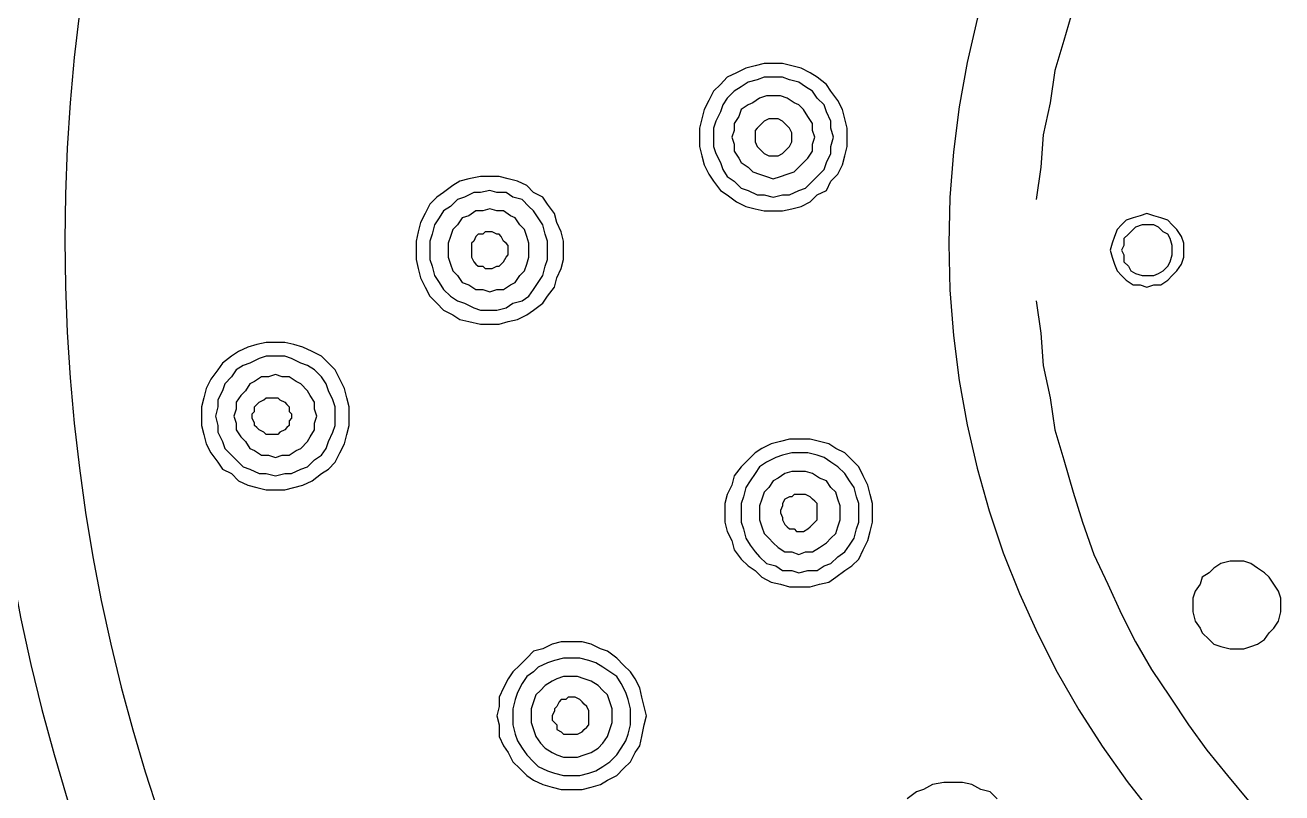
# Model space of a CAD drawing. Extents: x 468514 to 728049, y -74127 to 69080.
# Drawn here: x 591148.3 to 591177.47, y 40571.77 to 40589.58 of the extents above; entities that cross this region are included whole.
import ezdxf

# ---------------------------------------------------------------- set-up
doc = ezdxf.new("R2010")
doc.units = 0
doc.header["$LTSCALE"] = 500
doc.header["$MEASUREMENT"] = 0
doc.linetypes.add('HIDDEN2', pattern=[0.1875, 0.125, -0.0625])
doc.layers.add('E 立面家具、洁具', color=153, linetype='Continuous')
doc.layers.add('L-立面家具、洁具', color=153, linetype='Continuous')

# ---------------------------------------------------------------- blocks, each defined once
blk = doc.blocks.new('A$C2F8A30B2')
at = {"linetype": 'HIDDEN2', "lineweight": -2, "ltscale": 20}
for p, q in [((103.644, 834.251), (103.859, 833.506)), ((103.859, 833.506), (104.071, 832.809)), ((104.071, 832.809), (104.179, 832.063)), ((109.585, 832.651), (109.745, 832.756)), ((109.745, 832.756), (109.96, 832.861)), ((109.96, 832.861), (110.175, 832.916)), ((110.175, 832.916), (110.388, 832.969)), ((110.388, 832.969), (110.603, 832.969)), ((110.603, 832.969), (110.813, 832.969)), ((110.813, 832.969), (111.028, 832.916)), ((111.028, 832.916), (111.243, 832.861)), ((111.243, 832.861), (111.458, 832.756)), ((111.458, 832.756), (111.672, 832.651)), ((109.265, 832.331), (109.37, 832.487)), ((109.37, 832.487), (109.585, 832.651)), ((109.853, 832.434), (110.013, 832.541)), ((110.013, 832.541), (110.228, 832.594)), ((110.228, 832.594), (110.388, 832.651)), ((110.388, 832.651), (110.603, 832.651)), ((110.603, 832.651), (110.813, 832.651)), ((110.813, 832.651), (110.977, 832.594)), ((110.977, 832.594), (111.19, 832.541)), ((111.19, 832.541), (111.352, 832.434)), ((111.672, 832.651), (111.83, 832.487)), ((111.83, 832.487), (111.993, 832.331)), ((109.103, 832.116), (109.265, 832.331)), ((109.423, 832.009), (109.585, 832.166)), ((109.585, 832.166), (109.69, 832.331)), ((109.69, 832.331), (109.853, 832.434)), ((110.118, 832.063), (110.278, 832.166)), ((110.278, 832.166), (110.44, 832.221)), ((110.44, 832.221), (110.603, 832.221)), ((110.603, 832.221), (110.763, 832.221)), ((110.763, 832.221), (110.923, 832.166)), ((110.923, 832.166), (111.08, 832.063)), ((111.352, 832.434), (111.51, 832.331)), ((111.51, 832.331), (111.672, 832.166)), ((111.672, 832.166), (111.778, 832.009)), ((111.993, 832.331), (112.1, 832.116)), ((104.179, 832.063), (104.339, 831.316)), ((108.941, 831.691), (108.995, 831.901)), ((108.995, 831.901), (109.103, 832.116)), ((109.37, 831.849), (109.423, 832.009)), ((109.8, 831.739), (109.905, 831.901)), ((109.905, 831.901), (110.013, 832.009)), ((110.013, 832.009), (110.118, 832.063)), ((111.08, 832.063), (111.19, 832.009)), ((111.19, 832.009), (111.352, 831.901)), ((111.352, 831.901), (111.403, 831.739)), ((111.778, 832.009), (111.83, 831.849)), ((112.1, 832.116), (112.207, 831.901)), ((112.207, 831.901), (112.26, 831.691)), ((108.888, 831.471), (108.941, 831.691)), ((109.265, 831.634), (109.37, 831.849)), ((109.265, 831.471), (109.265, 831.634)), ((109.69, 831.581), (109.8, 831.739)), ((109.69, 831.419), (109.69, 831.581)), ((110.278, 831.526), (110.333, 831.581)), ((110.333, 831.581), (110.388, 831.634)), ((110.388, 831.634), (110.493, 831.691)), ((110.493, 831.691), (110.548, 831.691)), ((110.548, 831.691), (110.655, 831.691)), ((110.655, 831.691), (110.708, 831.691)), ((110.708, 831.691), (110.813, 831.634)), ((110.813, 831.634), (110.868, 831.581)), ((110.868, 831.581), (110.923, 831.526)), ((111.403, 831.739), (111.51, 831.581)), ((111.51, 831.581), (111.51, 831.419)), ((111.83, 831.849), (111.938, 831.634)), ((111.938, 831.634), (111.993, 831.471)), ((112.26, 831.691), (112.313, 831.471)), ((104.339, 831.316), (104.394, 830.564)), ((108.888, 831.259), (108.888, 831.471)), ((109.21, 831.259), (109.265, 831.471)), ((109.638, 831.259), (109.69, 831.419)), ((110.175, 831.366), (110.228, 831.471)), ((110.175, 831.316), (110.175, 831.366)), ((110.175, 831.206), (110.175, 831.316)), ((110.228, 831.471), (110.278, 831.526)), ((110.923, 831.526), (110.977, 831.471)), ((110.977, 831.471), (111.028, 831.419)), ((111.028, 831.419), (111.028, 831.316)), ((111.028, 831.316), (111.028, 831.206)), ((111.51, 831.419), (111.563, 831.259)), ((111.993, 831.471), (111.993, 831.259)), ((112.313, 831.471), (112.313, 831.259)), ((108.888, 831.044), (108.888, 831.259)), ((108.888, 831.259), (108.888, 831.259)), ((108.941, 830.829), (108.888, 831.044)), ((109.265, 831.044), (109.21, 831.259)), ((109.21, 831.259), (109.21, 831.259)), ((109.265, 830.886), (109.265, 831.044)), ((109.69, 831.101), (109.638, 831.259)), ((109.638, 831.259), (109.638, 831.259)), ((109.69, 830.941), (109.69, 831.101)), ((110.175, 831.151), (110.175, 831.206)), ((110.228, 831.044), (110.175, 831.151)), ((110.278, 830.994), (110.228, 831.044)), ((110.333, 830.941), (110.278, 830.994)), ((110.923, 830.994), (110.868, 830.941)), ((110.977, 831.044), (110.923, 830.994)), ((111.028, 831.151), (110.977, 831.044)), ((111.028, 831.206), (111.028, 831.151)), ((111.563, 831.259), (111.51, 831.101)), ((111.51, 831.101), (111.51, 830.941)), ((111.993, 831.044), (111.938, 830.886)), ((111.993, 831.259), (111.993, 831.044)), ((112.313, 831.044), (112.26, 830.829)), ((112.313, 831.259), (112.313, 831.044)), ((108.995, 830.621), (108.941, 830.829)), ((109.37, 830.673), (109.265, 830.886)), ((109.8, 830.776), (109.69, 830.941)), ((109.905, 830.673), (109.8, 830.776)), ((110.388, 830.886), (110.333, 830.941)), ((110.493, 830.829), (110.388, 830.886)), ((110.548, 830.829), (110.493, 830.829)), ((110.655, 830.829), (110.548, 830.829)), ((110.708, 830.829), (110.655, 830.829)), ((110.813, 830.886), (110.708, 830.829)), ((110.868, 830.941), (110.813, 830.886)), ((111.403, 830.776), (111.352, 830.673)), ((111.51, 830.941), (111.403, 830.776)), ((111.938, 830.886), (111.83, 830.673)), ((112.26, 830.829), (112.207, 830.621)), ((104.394, 830.564), (104.499, 829.814)), ((109.103, 830.406), (108.995, 830.621)), ((109.265, 830.244), (109.103, 830.406)), ((109.423, 830.511), (109.37, 830.673)), ((109.585, 830.351), (109.423, 830.511)), ((110.013, 830.564), (109.905, 830.673)), ((110.118, 830.456), (110.013, 830.564)), ((110.278, 830.406), (110.118, 830.456)), ((110.44, 830.351), (110.278, 830.406)), ((110.923, 830.406), (110.763, 830.351)), ((111.08, 830.456), (110.923, 830.406)), ((111.19, 830.564), (111.08, 830.456)), ((111.352, 830.673), (111.19, 830.564)), ((111.778, 830.511), (111.672, 830.351)), ((111.83, 830.673), (111.778, 830.511)), ((112.1, 830.406), (111.993, 830.244)), ((112.207, 830.621), (112.1, 830.406)), ((109.37, 830.029), (109.265, 830.244)), ((109.69, 830.244), (109.585, 830.351)), ((109.853, 830.081), (109.69, 830.244)), ((110.603, 830.299), (110.44, 830.351)), ((110.763, 830.351), (110.603, 830.299)), ((111.51, 830.244), (111.352, 830.081)), ((111.672, 830.351), (111.51, 830.244)), ((111.993, 830.244), (111.83, 830.029)), ((116.167, 829.978), (116.327, 830.138)), ((116.327, 830.138), (116.542, 830.244)), ((116.542, 830.244), (116.754, 830.299)), ((116.754, 830.299), (116.969, 830.351)), ((116.969, 830.351), (117.184, 830.351)), ((117.184, 830.351), (117.399, 830.351)), ((117.399, 830.351), (117.667, 830.299)), ((117.667, 830.299), (117.879, 830.244)), ((117.879, 830.244), (118.039, 830.138)), ((118.039, 830.138), (118.256, 829.978)), ((109.585, 829.924), (109.37, 830.029)), ((109.745, 829.761), (109.585, 829.924)), ((110.013, 830.029), (109.853, 830.081)), ((110.228, 829.924), (110.013, 830.029)), ((110.388, 829.924), (110.228, 829.924)), ((110.603, 829.869), (110.388, 829.924)), ((110.813, 829.924), (110.603, 829.869)), ((110.977, 829.924), (110.813, 829.924)), ((111.19, 830.029), (110.977, 829.924)), ((111.352, 830.081), (111.19, 830.029)), ((111.672, 829.924), (111.458, 829.761)), ((111.83, 830.029), (111.672, 829.924)), ((115.845, 829.711), (115.954, 829.869)), ((115.954, 829.869), (116.167, 829.978)), ((116.434, 829.814), (116.647, 829.869)), ((116.647, 829.869), (116.807, 829.978)), ((116.807, 829.978), (117.022, 829.978)), ((117.022, 829.978), (117.184, 830.029)), ((117.184, 830.029), (117.399, 829.978)), ((117.399, 829.978), (117.557, 829.978)), ((117.557, 829.978), (117.772, 829.869)), ((117.772, 829.869), (117.934, 829.814)), ((118.256, 829.978), (118.414, 829.869)), ((118.414, 829.869), (118.574, 829.711)), ((109.96, 829.656), (109.745, 829.761)), ((110.175, 829.604), (109.96, 829.656)), ((110.388, 829.551), (110.175, 829.604)), ((110.603, 829.551), (110.388, 829.551)), ((110.813, 829.551), (110.603, 829.551)), ((111.028, 829.604), (110.813, 829.551)), ((111.243, 829.656), (111.028, 829.604)), ((111.458, 829.761), (111.243, 829.656)), ((115.685, 829.494), (115.845, 829.711)), ((116.059, 829.389), (116.167, 829.551)), ((116.167, 829.551), (116.277, 829.656)), ((116.277, 829.656), (116.434, 829.814)), ((116.704, 829.441), (116.862, 829.551)), ((116.862, 829.551), (117.022, 829.551)), ((117.022, 829.551), (117.184, 829.604)), ((117.184, 829.604), (117.342, 829.551)), ((117.342, 829.551), (117.504, 829.551)), ((117.504, 829.551), (117.667, 829.441)), ((117.934, 829.814), (118.092, 829.656)), ((118.092, 829.656), (118.256, 829.551)), ((118.256, 829.551), (118.362, 829.389)), ((118.574, 829.711), (118.684, 829.494)), ((101.344, 829.231), (101.449, 829.336)), ((101.449, 829.336), (101.611, 829.389)), ((101.611, 829.389), (101.771, 829.441)), ((101.771, 829.441), (101.931, 829.494)), ((101.931, 829.494), (102.091, 829.441)), ((102.091, 829.441), (102.254, 829.389)), ((102.254, 829.389), (102.412, 829.336)), ((102.412, 829.336), (102.521, 829.231)), ((115.527, 829.066), (115.63, 829.283)), ((115.63, 829.283), (115.685, 829.494)), ((115.954, 829.231), (116.059, 829.389)), ((116.489, 829.231), (116.594, 829.389)), ((116.594, 829.389), (116.704, 829.441)), ((117.667, 829.441), (117.824, 829.389)), ((117.824, 829.389), (117.934, 829.231)), ((118.362, 829.389), (118.469, 829.231)), ((118.684, 829.494), (118.789, 829.283)), ((118.789, 829.283), (118.844, 829.066)), ((101.074, 828.801), (101.129, 828.961)), ((101.129, 828.961), (101.236, 829.119)), ((101.236, 829.119), (101.344, 829.231)), ((101.396, 828.909), (101.449, 829.016)), ((101.449, 829.016), (101.557, 829.066)), ((101.557, 829.066), (101.664, 829.176)), ((101.664, 829.176), (101.771, 829.231)), ((101.771, 829.231), (101.931, 829.231)), ((101.931, 829.231), (102.039, 829.231)), ((102.039, 829.231), (102.199, 829.176)), ((102.199, 829.176), (102.306, 829.066)), ((102.306, 829.066), (102.361, 829.016)), ((102.361, 829.016), (102.469, 828.909)), ((102.521, 829.231), (102.626, 829.119)), ((102.626, 829.119), (102.681, 828.961)), ((102.681, 828.961), (102.736, 828.801)), ((115.472, 828.854), (115.527, 829.066)), ((115.845, 828.854), (115.899, 829.016)), ((115.899, 829.016), (115.954, 829.231)), ((116.277, 828.801), (116.327, 828.961)), ((116.327, 828.961), (116.38, 829.119)), ((116.38, 829.119), (116.489, 829.231)), ((116.862, 828.854), (116.917, 828.961)), ((116.917, 828.961), (116.969, 829.016)), ((116.969, 829.016), (117.022, 829.016)), ((117.022, 829.016), (117.129, 829.066)), ((117.129, 829.066), (117.184, 829.066)), ((117.184, 829.066), (117.292, 829.066)), ((117.292, 829.066), (117.342, 829.016)), ((117.342, 829.016), (117.452, 829.016)), ((117.452, 829.016), (117.504, 828.961)), ((117.504, 828.961), (117.557, 828.854)), ((117.934, 829.231), (118.039, 829.119)), ((118.039, 829.119), (118.092, 828.961)), ((118.092, 828.961), (118.149, 828.801)), ((118.469, 829.231), (118.522, 829.016)), ((118.522, 829.016), (118.574, 828.854)), ((118.844, 829.066), (118.896, 828.854)), ((101.074, 828.639), (101.074, 828.801)), ((101.344, 828.748), (101.396, 828.909)), ((101.344, 828.639), (101.344, 828.748)), ((102.469, 828.909), (102.469, 828.748)), ((102.469, 828.748), (102.521, 828.639)), ((102.736, 828.801), (102.786, 828.639)), ((115.472, 828.639), (115.472, 828.854)), ((115.845, 828.639), (115.845, 828.854)), ((116.277, 828.639), (116.277, 828.801)), ((116.754, 828.748), (116.807, 828.801)), ((116.754, 828.639), (116.754, 828.748)), ((116.807, 828.801), (116.862, 828.854)), ((117.557, 828.854), (117.61, 828.801)), ((117.61, 828.801), (117.61, 828.748)), ((117.61, 828.748), (117.61, 828.639)), ((118.149, 828.801), (118.149, 828.639)), ((118.574, 828.854), (118.574, 828.639)), ((118.896, 828.854), (118.896, 828.639)), ((101.074, 828.481), (101.074, 828.639)), ((101.074, 828.639), (101.074, 828.639)), ((101.129, 828.319), (101.074, 828.481)), ((101.344, 828.534), (101.344, 828.639)), ((101.344, 828.639), (101.344, 828.639)), ((101.396, 828.371), (101.344, 828.534)), ((101.449, 828.268), (101.396, 828.371)), ((102.469, 828.371), (102.361, 828.268)), ((102.521, 828.639), (102.469, 828.534)), ((102.469, 828.534), (102.469, 828.371)), ((102.736, 828.481), (102.681, 828.319)), ((102.786, 828.639), (102.736, 828.481)), ((115.472, 828.426), (115.472, 828.639)), ((115.472, 828.639), (115.472, 828.639)), ((115.527, 828.216), (115.472, 828.426)), ((115.845, 828.426), (115.845, 828.639)), ((115.845, 828.639), (115.845, 828.639)), ((115.899, 828.268), (115.845, 828.426)), ((116.277, 828.481), (116.277, 828.639)), ((116.277, 828.639), (116.277, 828.639)), ((116.327, 828.319), (116.277, 828.481)), ((116.754, 828.534), (116.754, 828.639)), ((116.807, 828.481), (116.754, 828.534)), ((116.862, 828.371), (116.807, 828.481)), ((116.917, 828.319), (116.862, 828.371)), ((117.557, 828.371), (117.504, 828.319)), ((117.61, 828.481), (117.557, 828.371)), ((117.61, 828.639), (117.61, 828.534)), ((117.61, 828.534), (117.61, 828.481)), ((118.149, 828.481), (118.092, 828.319)), ((118.149, 828.639), (118.149, 828.481)), ((118.574, 828.426), (118.522, 828.268)), ((118.574, 828.639), (118.574, 828.426)), ((118.896, 828.426), (118.844, 828.216)), ((118.896, 828.639), (118.896, 828.426)), ((101.236, 828.159), (101.129, 828.319)), ((101.344, 828.051), (101.236, 828.159)), ((101.557, 828.159), (101.449, 828.268)), ((101.664, 828.104), (101.557, 828.159)), ((101.771, 828.051), (101.664, 828.104)), ((102.199, 828.104), (102.039, 828.051)), ((102.306, 828.159), (102.199, 828.104)), ((102.361, 828.268), (102.306, 828.159)), ((102.626, 828.159), (102.521, 828.051)), ((102.681, 828.319), (102.626, 828.159)), ((115.63, 828.001), (115.527, 828.216)), ((115.954, 828.051), (115.899, 828.268)), ((116.38, 828.159), (116.327, 828.319)), ((116.489, 828.051), (116.38, 828.159)), ((116.969, 828.268), (116.917, 828.319)), ((117.022, 828.268), (116.969, 828.268)), ((117.129, 828.216), (117.022, 828.268)), ((117.184, 828.216), (117.129, 828.216)), ((117.292, 828.216), (117.184, 828.216)), ((117.342, 828.268), (117.292, 828.216)), ((117.452, 828.268), (117.342, 828.268)), ((117.504, 828.319), (117.452, 828.268)), ((118.039, 828.159), (117.934, 828.051)), ((118.092, 828.319), (118.039, 828.159)), ((118.522, 828.268), (118.469, 828.051)), ((118.844, 828.216), (118.789, 828.001)), ((101.449, 827.944), (101.344, 828.051)), ((101.611, 827.841), (101.449, 827.944)), ((101.771, 827.841), (101.611, 827.841)), ((101.931, 828.051), (101.771, 828.051)), ((101.931, 827.786), (101.771, 827.841)), ((102.039, 828.051), (101.931, 828.051)), ((102.091, 827.841), (101.931, 827.786)), ((102.254, 827.841), (102.091, 827.841)), ((102.412, 827.944), (102.254, 827.841)), ((102.521, 828.051), (102.412, 827.944)), ((115.685, 827.786), (115.63, 828.001)), ((115.845, 827.573), (115.685, 827.786)), ((116.059, 827.893), (115.954, 828.051)), ((116.167, 827.731), (116.059, 827.893)), ((116.594, 827.893), (116.489, 828.051)), ((116.704, 827.841), (116.594, 827.893)), ((116.862, 827.731), (116.704, 827.841)), ((117.667, 827.841), (117.504, 827.731)), ((117.824, 827.893), (117.667, 827.841)), ((117.934, 828.051), (117.824, 827.893)), ((118.362, 827.893), (118.256, 827.731)), ((118.469, 828.051), (118.362, 827.893)), ((118.684, 827.786), (118.574, 827.573)), ((118.789, 828.001), (118.684, 827.786)), ((115.954, 827.411), (115.845, 827.573)), ((116.277, 827.573), (116.167, 827.731)), ((116.434, 827.464), (116.277, 827.573)), ((117.022, 827.731), (116.862, 827.731)), ((117.184, 827.676), (117.022, 827.731)), ((117.342, 827.731), (117.184, 827.676)), ((117.504, 827.731), (117.342, 827.731)), ((118.092, 827.573), (117.934, 827.464)), ((118.256, 827.731), (118.092, 827.573)), ((118.574, 827.573), (118.414, 827.411)), ((104.499, 827.464), (104.394, 826.714)), ((116.167, 827.251), (115.954, 827.411)), ((116.327, 827.144), (116.167, 827.251)), ((116.647, 827.411), (116.434, 827.464)), ((116.807, 827.306), (116.647, 827.411)), ((117.022, 827.251), (116.807, 827.306)), ((117.184, 827.251), (117.022, 827.251)), ((117.399, 827.251), (117.184, 827.251)), ((117.557, 827.306), (117.399, 827.251)), ((117.772, 827.411), (117.557, 827.306)), ((117.934, 827.464), (117.772, 827.411)), ((118.256, 827.251), (118.039, 827.144)), ((118.414, 827.411), (118.256, 827.251)), ((116.542, 827.036), (116.327, 827.144)), ((116.754, 826.984), (116.542, 827.036)), ((116.969, 826.929), (116.754, 826.984)), ((117.184, 826.929), (116.969, 826.929)), ((117.399, 826.929), (117.184, 826.929)), ((117.667, 826.984), (117.399, 826.929)), ((117.879, 827.036), (117.667, 826.984)), ((118.039, 827.144), (117.879, 827.036)), ((104.394, 826.714), (104.339, 825.966)), ((121.306, 826.291), (121.519, 826.394)), ((121.519, 826.394), (121.731, 826.451)), ((121.731, 826.451), (121.944, 826.503)), ((121.944, 826.503), (122.159, 826.503)), ((122.159, 826.503), (122.374, 826.503)), ((122.374, 826.503), (122.589, 826.451)), ((122.589, 826.451), (122.803, 826.394)), ((122.803, 826.394), (123.018, 826.291)), ((120.929, 826.021), (121.091, 826.183)), ((121.091, 826.183), (121.306, 826.291)), ((121.571, 826.021), (121.786, 826.131)), ((121.786, 826.131), (121.944, 826.183)), ((121.944, 826.183), (122.159, 826.183)), ((122.159, 826.183), (122.374, 826.183)), ((122.374, 826.183), (122.536, 826.131)), ((122.536, 826.131), (122.751, 826.021)), ((123.018, 826.291), (123.178, 826.183)), ((123.178, 826.183), (123.391, 826.021)), ((104.339, 825.966), (104.179, 825.219)), ((120.664, 825.648), (120.771, 825.863)), ((120.771, 825.863), (120.929, 826.021)), ((121.091, 825.701), (121.253, 825.863)), ((121.253, 825.863), (121.411, 825.966)), ((121.411, 825.966), (121.571, 826.021)), ((122.001, 825.701), (122.159, 825.754)), ((122.159, 825.754), (122.321, 825.701)), ((122.751, 826.021), (122.909, 825.966)), ((122.909, 825.966), (123.071, 825.863)), ((123.071, 825.863), (123.178, 825.701)), ((123.391, 826.021), (123.498, 825.863)), ((123.498, 825.863), (123.661, 825.648)), ((120.556, 825.434), (120.664, 825.648)), ((120.929, 825.381), (120.982, 825.539)), ((120.982, 825.539), (121.091, 825.701)), ((121.411, 825.381), (121.571, 825.539)), ((121.571, 825.539), (121.679, 825.596)), ((121.679, 825.596), (121.839, 825.701)), ((121.839, 825.701), (122.001, 825.701)), ((122.321, 825.701), (122.481, 825.701)), ((122.481, 825.701), (122.643, 825.596)), ((122.643, 825.596), (122.751, 825.539)), ((122.751, 825.539), (122.856, 825.381)), ((123.178, 825.701), (123.336, 825.539)), ((123.336, 825.539), (123.391, 825.381)), ((123.661, 825.648), (123.766, 825.434)), ((104.179, 825.219), (104.071, 824.473)), ((120.449, 825.004), (120.501, 825.219)), ((120.501, 825.219), (120.556, 825.434)), ((120.771, 825.004), (120.824, 825.168)), ((120.824, 825.168), (120.929, 825.381)), ((121.253, 825.116), (121.356, 825.273)), ((121.356, 825.273), (121.411, 825.381)), ((122.054, 825.168), (121.944, 825.116)), ((122.106, 825.219), (122.054, 825.168)), ((122.216, 825.219), (122.106, 825.219)), ((122.268, 825.219), (122.216, 825.219)), ((122.374, 825.219), (122.268, 825.219)), ((122.429, 825.168), (122.374, 825.219)), ((122.536, 825.116), (122.429, 825.168)), ((122.856, 825.381), (122.963, 825.273)), ((122.963, 825.273), (123.071, 825.116)), ((123.391, 825.381), (123.498, 825.168)), ((123.498, 825.168), (123.498, 825.004)), ((123.766, 825.434), (123.819, 825.219)), ((123.819, 825.219), (123.873, 825.004)), ((120.449, 824.793), (120.449, 825.004)), ((120.771, 824.793), (120.771, 825.004)), ((121.196, 824.793), (121.253, 824.951)), ((121.253, 824.951), (121.253, 825.116)), ((121.839, 824.901), (121.786, 824.844)), ((121.894, 825.059), (121.839, 825.004)), ((121.839, 825.004), (121.839, 824.901)), ((121.944, 825.116), (121.894, 825.059)), ((122.589, 825.059), (122.536, 825.116)), ((122.643, 825.004), (122.589, 825.059)), ((122.643, 824.901), (122.643, 825.004)), ((122.696, 824.844), (122.643, 824.901)), ((123.071, 825.116), (123.071, 824.951)), ((123.071, 824.951), (123.124, 824.793)), ((123.498, 825.004), (123.551, 824.793)), ((123.873, 825.004), (123.873, 824.793)), ((120.449, 824.578), (120.449, 824.793)), ((120.449, 824.793), (120.449, 824.793)), ((120.501, 824.366), (120.449, 824.578)), ((120.771, 824.578), (120.771, 824.793)), ((120.771, 824.793), (120.771, 824.793)), ((120.824, 824.421), (120.771, 824.578)), ((121.253, 824.631), (121.196, 824.793)), ((121.196, 824.793), (121.196, 824.793)), ((121.253, 824.473), (121.253, 824.631)), ((121.786, 824.844), (121.786, 824.741)), ((121.786, 824.741), (121.839, 824.686)), ((121.839, 824.686), (121.839, 824.578)), ((121.839, 824.578), (121.894, 824.526)), ((122.589, 824.526), (122.643, 824.578)), ((122.643, 824.631), (122.696, 824.741)), ((122.643, 824.578), (122.643, 824.631)), ((122.696, 824.741), (122.696, 824.844)), ((123.124, 824.793), (123.071, 824.631)), ((123.071, 824.631), (123.071, 824.473)), ((123.551, 824.793), (123.498, 824.578)), ((123.498, 824.578), (123.498, 824.421)), ((123.873, 824.578), (123.819, 824.366)), ((123.873, 824.793), (123.873, 824.578)), ((104.071, 824.473), (103.859, 823.778)), ((120.556, 824.151), (120.501, 824.366)), ((120.929, 824.206), (120.824, 824.421)), ((121.356, 824.311), (121.253, 824.473)), ((121.411, 824.206), (121.356, 824.311)), ((121.894, 824.526), (121.944, 824.473)), ((121.944, 824.473), (122.054, 824.421)), ((122.054, 824.421), (122.106, 824.366)), ((122.106, 824.366), (122.216, 824.366)), ((122.216, 824.366), (122.268, 824.366)), ((122.268, 824.366), (122.374, 824.366)), ((122.374, 824.366), (122.429, 824.421)), ((122.429, 824.421), (122.536, 824.473)), ((122.536, 824.473), (122.589, 824.526)), ((122.963, 824.311), (122.856, 824.206)), ((123.071, 824.473), (122.963, 824.311)), ((123.498, 824.421), (123.391, 824.206)), ((123.819, 824.366), (123.766, 824.151)), ((108.941, 823.938), (109.155, 824.043)), ((109.155, 824.043), (109.316, 824.151)), ((109.316, 824.151), (109.53, 824.206)), ((109.53, 824.206), (109.745, 824.256)), ((109.745, 824.256), (110.013, 824.256)), ((110.013, 824.256), (110.228, 824.256)), ((110.228, 824.256), (110.44, 824.206)), ((110.44, 824.206), (110.655, 824.151)), ((110.655, 824.151), (110.868, 824.043)), ((110.868, 824.043), (111.028, 823.938)), ((120.664, 823.938), (120.556, 824.151)), ((120.982, 824.043), (120.929, 824.206)), ((121.091, 823.883), (120.982, 824.043)), ((121.571, 824.043), (121.411, 824.206)), ((121.679, 823.991), (121.571, 824.043)), ((121.839, 823.883), (121.679, 823.991)), ((122.643, 823.991), (122.481, 823.883)), ((122.751, 824.043), (122.643, 823.991)), ((122.856, 824.206), (122.751, 824.043)), ((123.336, 824.043), (123.178, 823.883)), ((123.391, 824.206), (123.336, 824.043)), ((123.766, 824.151), (123.661, 823.938)), ((103.859, 823.778), (103.644, 823.031)), ((108.621, 823.614), (108.783, 823.778)), ((108.783, 823.778), (108.941, 823.938)), ((109.103, 823.614), (109.265, 823.726)), ((109.265, 823.726), (109.423, 823.829)), ((109.423, 823.829), (109.585, 823.883)), ((109.585, 823.883), (109.8, 823.938)), ((109.8, 823.938), (110.013, 823.938)), ((110.013, 823.938), (110.175, 823.938)), ((110.175, 823.938), (110.388, 823.883)), ((110.388, 823.883), (110.548, 823.829)), ((110.548, 823.829), (110.763, 823.726)), ((110.763, 823.726), (110.923, 823.614)), ((111.028, 823.938), (111.19, 823.778)), ((111.19, 823.778), (111.352, 823.614)), ((120.771, 823.726), (120.664, 823.938)), ((120.929, 823.561), (120.771, 823.726)), ((121.253, 823.778), (121.091, 823.883)), ((121.411, 823.614), (121.253, 823.778)), ((122.001, 823.883), (121.839, 823.883)), ((122.159, 823.829), (122.001, 823.883)), ((122.321, 823.883), (122.159, 823.829)), ((122.481, 823.883), (122.321, 823.883)), ((123.071, 823.778), (122.909, 823.614)), ((123.178, 823.883), (123.071, 823.778)), ((123.498, 823.726), (123.391, 823.561)), ((123.661, 823.938), (123.498, 823.726)), ((108.406, 823.191), (108.515, 823.405)), ((108.515, 823.405), (108.621, 823.614)), ((108.835, 823.294), (108.941, 823.458)), ((108.941, 823.458), (109.103, 823.614)), ((109.53, 823.351), (109.69, 823.458)), ((109.69, 823.458), (109.853, 823.511)), ((109.853, 823.511), (110.013, 823.511)), ((110.013, 823.511), (110.175, 823.511)), ((110.175, 823.511), (110.333, 823.458)), ((110.333, 823.458), (110.493, 823.351)), ((110.923, 823.614), (111.028, 823.458)), ((111.028, 823.458), (111.14, 823.294)), ((111.352, 823.614), (111.51, 823.405)), ((111.51, 823.405), (111.563, 823.191)), ((121.091, 823.458), (120.929, 823.561)), ((121.306, 823.294), (121.091, 823.458)), ((121.571, 823.561), (121.411, 823.614)), ((121.786, 823.458), (121.571, 823.561)), ((121.944, 823.458), (121.786, 823.458)), ((122.159, 823.405), (121.944, 823.458)), ((122.374, 823.458), (122.159, 823.405)), ((122.536, 823.458), (122.374, 823.458)), ((122.751, 823.561), (122.536, 823.458)), ((122.909, 823.614), (122.751, 823.561)), ((123.178, 823.458), (123.018, 823.294)), ((123.391, 823.561), (123.178, 823.458)), ((108.353, 822.976), (108.406, 823.191)), ((108.673, 822.919), (108.73, 823.136)), ((108.73, 823.136), (108.835, 823.294)), ((109.155, 823.031), (109.265, 823.136)), ((109.265, 823.136), (109.37, 823.294)), ((109.37, 823.294), (109.53, 823.351)), ((110.493, 823.351), (110.603, 823.294)), ((110.603, 823.294), (110.708, 823.136)), ((110.708, 823.136), (110.813, 823.031)), ((111.14, 823.294), (111.243, 823.136)), ((111.243, 823.136), (111.295, 822.919)), ((111.563, 823.191), (111.672, 822.976)), ((121.519, 823.191), (121.306, 823.294)), ((121.731, 823.136), (121.519, 823.191)), ((121.944, 823.083), (121.731, 823.136)), ((122.589, 823.136), (122.374, 823.083)), ((122.803, 823.191), (122.589, 823.136)), ((123.018, 823.294), (122.803, 823.191)), ((103.644, 823.031), (103.431, 822.333)), ((108.3, 822.763), (108.353, 822.976)), ((108.621, 822.763), (108.673, 822.919)), ((109.05, 822.708), (109.103, 822.868)), ((109.103, 822.868), (109.155, 823.031)), ((109.638, 822.816), (109.69, 822.868)), ((109.69, 822.868), (109.745, 822.919)), ((109.745, 822.919), (109.853, 822.976)), ((109.853, 822.976), (109.905, 822.976)), ((109.905, 822.976), (110.013, 822.976)), ((110.013, 822.976), (110.118, 822.976)), ((110.118, 822.976), (110.175, 822.919)), ((110.175, 822.919), (110.228, 822.919)), ((110.228, 822.919), (110.333, 822.868)), ((110.333, 822.868), (110.388, 822.763)), ((110.813, 823.031), (110.868, 822.868)), ((110.868, 822.868), (110.923, 822.708)), ((111.295, 822.919), (111.352, 822.763)), ((111.672, 822.976), (111.725, 822.763)), ((122.159, 823.083), (121.944, 823.083)), ((122.374, 823.083), (122.159, 823.083)), ((108.3, 822.546), (108.3, 822.763)), ((108.3, 822.333), (108.3, 822.546)), ((108.3, 822.546), (108.3, 822.546)), ((108.621, 822.546), (108.621, 822.763)), ((108.621, 822.333), (108.621, 822.546)), ((108.621, 822.546), (108.621, 822.546)), ((109.05, 822.546), (109.05, 822.708)), ((109.05, 822.388), (109.05, 822.546)), ((109.05, 822.546), (109.05, 822.546)), ((109.585, 822.763), (109.638, 822.816)), ((109.585, 822.653), (109.585, 822.763)), ((109.585, 822.546), (109.585, 822.653)), ((109.585, 822.496), (109.585, 822.546)), ((110.388, 822.763), (110.388, 822.708)), ((110.388, 822.708), (110.44, 822.601)), ((110.44, 822.546), (110.388, 822.441)), ((110.44, 822.601), (110.44, 822.546)), ((110.923, 822.708), (110.923, 822.546)), ((110.923, 822.546), (110.923, 822.388)), ((111.352, 822.763), (111.352, 822.546)), ((111.352, 822.546), (111.352, 822.333)), ((111.725, 822.763), (111.725, 822.546)), ((111.725, 822.546), (111.725, 822.333)), ((103.431, 822.333), (103.161, 821.586)), ((108.353, 822.119), (108.3, 822.333)), ((108.673, 822.176), (108.621, 822.333)), ((109.103, 822.226), (109.05, 822.388)), ((109.585, 822.388), (109.585, 822.496)), ((109.638, 822.333), (109.585, 822.388)), ((109.69, 822.281), (109.638, 822.333)), ((109.745, 822.226), (109.69, 822.281)), ((110.333, 822.281), (110.278, 822.226)), ((110.388, 822.388), (110.333, 822.281)), ((110.388, 822.441), (110.388, 822.388)), ((110.923, 822.388), (110.868, 822.226)), ((111.352, 822.333), (111.295, 822.176)), ((111.725, 822.333), (111.672, 822.119)), ((108.406, 821.904), (108.353, 822.119)), ((108.73, 821.958), (108.673, 822.176)), ((108.835, 821.801), (108.73, 821.958)), ((109.155, 822.068), (109.103, 822.226)), ((109.265, 821.958), (109.155, 822.068)), ((109.37, 821.851), (109.265, 821.958)), ((109.8, 822.176), (109.745, 822.226)), ((109.905, 822.119), (109.8, 822.176)), ((109.96, 822.119), (109.905, 822.119)), ((110.063, 822.119), (109.96, 822.119)), ((110.118, 822.176), (110.063, 822.119)), ((110.228, 822.176), (110.118, 822.176)), ((110.278, 822.226), (110.228, 822.176)), ((110.708, 821.958), (110.603, 821.851)), ((110.813, 822.068), (110.708, 821.958)), ((110.868, 822.226), (110.813, 822.068)), ((111.243, 821.958), (111.14, 821.801)), ((111.295, 822.176), (111.243, 821.958)), ((111.672, 822.119), (111.563, 821.904)), ((108.515, 821.693), (108.406, 821.904)), ((108.621, 821.478), (108.515, 821.693)), ((108.941, 821.641), (108.835, 821.801)), ((109.53, 821.746), (109.37, 821.851)), ((109.69, 821.641), (109.53, 821.746)), ((110.493, 821.746), (110.333, 821.641)), ((110.603, 821.851), (110.493, 821.746)), ((111.14, 821.801), (111.028, 821.641)), ((111.51, 821.693), (111.352, 821.478)), ((111.563, 821.904), (111.51, 821.693)), ((99.364, 821.266), (99.524, 821.373)), ((99.524, 821.373), (99.684, 821.426)), ((99.684, 821.426), (99.844, 821.426)), ((99.844, 821.426), (100.002, 821.426)), ((100.002, 821.426), (100.217, 821.373)), ((100.217, 821.373), (100.379, 821.266)), ((103.161, 821.586), (102.841, 820.891)), ((108.783, 821.32), (108.621, 821.478)), ((109.103, 821.531), (108.941, 821.641)), ((109.265, 821.373), (109.103, 821.531)), ((109.423, 821.32), (109.265, 821.373)), ((109.853, 821.641), (109.69, 821.641)), ((110.013, 821.586), (109.853, 821.641)), ((110.175, 821.641), (110.013, 821.586)), ((110.333, 821.641), (110.175, 821.641)), ((110.763, 821.373), (110.548, 821.32)), ((110.923, 821.531), (110.763, 821.373)), ((111.028, 821.641), (110.923, 821.531)), ((111.352, 821.478), (111.19, 821.32)), ((99.097, 821.055), (99.2, 821.156)), ((99.2, 821.156), (99.364, 821.266)), ((100.379, 821.266), (100.489, 821.156)), ((100.489, 821.156), (100.647, 821.055)), ((108.941, 821.211), (108.783, 821.32)), ((109.155, 821.055), (108.941, 821.211)), ((109.585, 821.211), (109.423, 821.32)), ((109.8, 821.211), (109.585, 821.211)), ((110.013, 821.156), (109.8, 821.211)), ((110.175, 821.211), (110.013, 821.156)), ((110.388, 821.211), (110.175, 821.211)), ((110.548, 821.32), (110.388, 821.211)), ((111.028, 821.211), (110.868, 821.055)), ((111.19, 821.32), (111.028, 821.211)), ((98.882, 820.729), (98.985, 820.891)), ((98.985, 820.891), (99.097, 821.055)), ((100.647, 821.055), (100.699, 820.891)), ((100.699, 820.891), (100.809, 820.729)), ((102.841, 820.891), (102.521, 820.196)), ((109.316, 820.943), (109.155, 821.055)), ((109.53, 820.891), (109.316, 820.943)), ((109.745, 820.836), (109.53, 820.891)), ((110.013, 820.836), (109.745, 820.836)), ((110.228, 820.836), (110.013, 820.836)), ((110.44, 820.891), (110.228, 820.836)), ((110.655, 820.943), (110.44, 820.891)), ((110.868, 821.055), (110.655, 820.943)), ((98.827, 820.571), (98.882, 820.729)), ((98.827, 820.408), (98.827, 820.571)), ((100.809, 820.729), (100.864, 820.571)), ((100.864, 820.571), (100.864, 820.408)), ((98.827, 820.251), (98.827, 820.408)), ((98.827, 820.408), (98.827, 820.408)), ((98.882, 820.036), (98.827, 820.251)), ((100.864, 820.251), (100.809, 820.036)), ((100.864, 820.408), (100.864, 820.251)), ((98.985, 819.876), (98.882, 820.036)), ((100.809, 820.036), (100.699, 819.876)), ((102.521, 820.196), (102.199, 819.553)), ((99.097, 819.768), (98.985, 819.876)), ((99.2, 819.608), (99.097, 819.768)), ((100.647, 819.768), (100.489, 819.608)), ((100.699, 819.876), (100.647, 819.768)), ((99.364, 819.501), (99.2, 819.608)), ((99.524, 819.446), (99.364, 819.501)), ((99.684, 819.396), (99.524, 819.446)), ((99.844, 819.396), (99.684, 819.396)), ((100.002, 819.396), (99.844, 819.396)), ((100.217, 819.446), (100.002, 819.396)), ((100.379, 819.501), (100.217, 819.446)), ((100.489, 819.608), (100.379, 819.501)), ((102.199, 819.553), (101.824, 818.915)), ((114.238, 819.181), (114.452, 819.341)), ((114.452, 819.341), (114.615, 819.396)), ((114.615, 819.396), (114.827, 819.501)), ((114.827, 819.501), (115.042, 819.553)), ((115.042, 819.553), (115.312, 819.553)), ((115.312, 819.553), (115.527, 819.553)), ((115.527, 819.553), (115.739, 819.501)), ((115.739, 819.501), (115.954, 819.396)), ((115.954, 819.396), (116.167, 819.341)), ((116.167, 819.341), (116.327, 819.181)), ((114.08, 819.018), (114.238, 819.181)), ((114.562, 818.968), (114.722, 819.073)), ((114.722, 819.073), (114.882, 819.126)), ((114.882, 819.126), (115.097, 819.181)), ((115.097, 819.181), (115.312, 819.181)), ((115.312, 819.181), (115.472, 819.181)), ((115.472, 819.181), (115.685, 819.126)), ((115.685, 819.126), (115.845, 819.073)), ((115.845, 819.073), (116.059, 818.968)), ((116.327, 819.181), (116.489, 819.018)), ((101.824, 818.915), (101.396, 818.273)), ((113.812, 818.701), (113.92, 818.861)), ((113.92, 818.861), (114.08, 819.018)), ((114.132, 818.593), (114.238, 818.751)), ((114.238, 818.751), (114.4, 818.861)), ((114.4, 818.861), (114.562, 818.968)), ((114.99, 818.701), (115.15, 818.751)), ((115.15, 818.751), (115.312, 818.751)), ((115.312, 818.751), (115.472, 818.751)), ((115.472, 818.751), (115.63, 818.701)), ((116.059, 818.968), (116.167, 818.861)), ((116.167, 818.861), (116.327, 818.751)), ((116.327, 818.751), (116.434, 818.593)), ((116.489, 819.018), (116.647, 818.861)), ((116.647, 818.861), (116.754, 818.701)), ((113.652, 818.273), (113.705, 818.486)), ((113.705, 818.486), (113.812, 818.701)), ((114.027, 818.38), (114.132, 818.593)), ((114.562, 818.431), (114.667, 818.54)), ((114.667, 818.54), (114.827, 818.648)), ((114.827, 818.648), (114.99, 818.701)), ((115.63, 818.701), (115.739, 818.648)), ((115.739, 818.648), (115.899, 818.54)), ((115.899, 818.54), (116.005, 818.431)), ((116.434, 818.593), (116.542, 818.38)), ((116.754, 818.701), (116.862, 818.486)), ((116.862, 818.486), (116.969, 818.273)), ((101.396, 818.273), (100.967, 817.628)), ((113.597, 818.058), (113.652, 818.273)), ((113.92, 818.006), (113.972, 818.218)), ((113.972, 818.218), (114.027, 818.38)), ((114.347, 818.006), (114.4, 818.166)), ((114.4, 818.166), (114.452, 818.326)), ((114.452, 818.326), (114.562, 818.431)), ((114.99, 818.111), (115.042, 818.166)), ((115.042, 818.166), (115.097, 818.218)), ((115.097, 818.218), (115.202, 818.273)), ((115.202, 818.273), (115.257, 818.273)), ((115.257, 818.273), (115.362, 818.273)), ((115.362, 818.273), (115.417, 818.218)), ((115.417, 818.218), (115.527, 818.218)), ((115.527, 818.218), (115.577, 818.166)), ((115.577, 818.166), (115.63, 818.058)), ((116.005, 818.431), (116.112, 818.326)), ((116.112, 818.326), (116.167, 818.166)), ((116.167, 818.166), (116.22, 818.006)), ((116.542, 818.38), (116.594, 818.218)), ((116.594, 818.218), (116.647, 818.006)), ((116.969, 818.273), (116.969, 818.058)), ((113.547, 817.843), (113.597, 818.058)), ((113.92, 817.843), (113.92, 818.006)), ((114.347, 817.843), (114.347, 818.006)), ((114.882, 817.955), (114.935, 818.058)), ((114.882, 817.898), (114.882, 817.955)), ((114.882, 817.791), (114.882, 817.898)), ((114.935, 818.058), (114.99, 818.111)), ((115.63, 818.058), (115.685, 818.006)), ((115.685, 818.006), (115.685, 817.955)), ((115.685, 817.955), (115.739, 817.843)), ((116.22, 818.006), (116.22, 817.843)), ((116.647, 818.006), (116.647, 817.843)), ((116.969, 818.058), (117.022, 817.843)), ((100.967, 817.628), (100.539, 817.041)), ((113.597, 817.628), (113.547, 817.843)), ((113.547, 817.843), (113.547, 817.843)), ((113.652, 817.363), (113.597, 817.628)), ((113.92, 817.628), (113.92, 817.843)), ((113.92, 817.843), (113.92, 817.843)), ((113.972, 817.416), (113.92, 817.628)), ((114.347, 817.685), (114.347, 817.843)), ((114.347, 817.843), (114.347, 817.843)), ((114.4, 817.525), (114.347, 817.685)), ((114.882, 817.736), (114.882, 817.791)), ((114.882, 817.628), (114.882, 817.736)), ((114.935, 817.578), (114.882, 817.628)), ((114.99, 817.525), (114.935, 817.578)), ((115.685, 817.685), (115.63, 817.628)), ((115.63, 817.628), (115.63, 817.525)), ((115.739, 817.736), (115.685, 817.685)), ((115.739, 817.843), (115.739, 817.736)), ((116.22, 817.685), (116.167, 817.525)), ((116.22, 817.843), (116.22, 817.685)), ((116.647, 817.628), (116.594, 817.416)), ((116.647, 817.843), (116.647, 817.628)), ((117.022, 817.843), (116.969, 817.628)), ((116.969, 817.628), (116.969, 817.363)), ((113.705, 817.148), (113.652, 817.363)), ((114.027, 817.258), (113.972, 817.416)), ((114.452, 817.363), (114.4, 817.525)), ((114.562, 817.205), (114.452, 817.363)), ((115.042, 817.471), (114.99, 817.525)), ((115.15, 817.416), (115.042, 817.471)), ((115.202, 817.416), (115.15, 817.416)), ((115.312, 817.416), (115.202, 817.416)), ((115.362, 817.416), (115.312, 817.416)), ((115.472, 817.416), (115.362, 817.416)), ((115.527, 817.471), (115.472, 817.416)), ((115.63, 817.525), (115.527, 817.471)), ((116.112, 817.363), (116.005, 817.205)), ((116.167, 817.525), (116.112, 817.363)), ((116.594, 817.416), (116.542, 817.258)), ((116.969, 817.363), (116.862, 817.148)), ((100.539, 817.041), (100.059, 816.455)), ((113.812, 816.99), (113.705, 817.148)), ((113.92, 816.776), (113.812, 816.99)), ((114.132, 817.093), (114.027, 817.258)), ((114.238, 816.938), (114.132, 817.093)), ((114.667, 817.093), (114.562, 817.205)), ((114.827, 816.99), (114.667, 817.093)), ((114.99, 816.938), (114.827, 816.99)), ((115.739, 816.99), (115.63, 816.938)), ((115.899, 817.093), (115.739, 816.99)), ((116.005, 817.205), (115.899, 817.093)), ((116.434, 817.093), (116.327, 816.938)), ((116.542, 817.258), (116.434, 817.093)), ((116.754, 816.99), (116.647, 816.776)), ((116.862, 817.148), (116.754, 816.99)), ((114.08, 816.616), (113.92, 816.776)), ((114.4, 816.776), (114.238, 816.938)), ((114.562, 816.668), (114.4, 816.776)), ((115.15, 816.883), (114.99, 816.938)), ((115.312, 816.883), (115.15, 816.883)), ((115.472, 816.883), (115.312, 816.883)), ((115.63, 816.938), (115.472, 816.883)), ((116.167, 816.776), (116.059, 816.668)), ((116.327, 816.938), (116.167, 816.776)), ((116.647, 816.776), (116.489, 816.616)), ((100.059, 816.455), (99.577, 815.868)), ((114.238, 816.455), (114.08, 816.616)), ((114.452, 816.346), (114.238, 816.455)), ((114.722, 816.563), (114.562, 816.668)), ((114.882, 816.508), (114.722, 816.563)), ((115.097, 816.455), (114.882, 816.508)), ((115.312, 816.455), (115.097, 816.455)), ((115.472, 816.455), (115.312, 816.455)), ((115.685, 816.508), (115.472, 816.455)), ((115.845, 816.563), (115.685, 816.508)), ((116.059, 816.668), (115.845, 816.563)), ((116.327, 816.455), (116.167, 816.346)), ((116.489, 816.616), (116.327, 816.455)), ((105.571, 816.081), (105.784, 816.133)), ((105.784, 816.133), (105.998, 816.245)), ((105.998, 816.245), (106.213, 816.293)), ((106.213, 816.293), (106.428, 816.293)), ((106.428, 816.293), (106.643, 816.293)), ((106.643, 816.293), (106.906, 816.245)), ((106.906, 816.245), (107.121, 816.133)), ((107.121, 816.133), (107.283, 816.081)), ((114.615, 816.245), (114.452, 816.346)), ((114.827, 816.188), (114.615, 816.245)), ((115.042, 816.133), (114.827, 816.188)), ((115.312, 816.133), (115.042, 816.133)), ((115.527, 816.133), (115.312, 816.133)), ((115.739, 816.188), (115.527, 816.133)), ((115.954, 816.245), (115.739, 816.188)), ((116.167, 816.346), (115.954, 816.245)), ((105.411, 815.918), (105.571, 816.081)), ((107.283, 816.081), (107.498, 815.918))]:
    blk.add_line(p, q, dxfattribs=at)
for centre, radius in [((85.397, 828.869), 43.552), ((85.568, 828.871), 41.475), ((85.684, 828.792), 20.847)]:
    blk.add_circle(centre, radius, dxfattribs=at)

msp = doc.modelspace()

# ---------------------------------------------------------------- hatches: boundary and pattern name
at = {"layer": 'E 立面家具、洁具'}
h = msp.add_hatch(dxfattribs=at)
h.set_pattern_fill('_USER', color=250, scale=600, angle=90, pattern_type=0)
h.set_pattern_definition([(90, (590661.75, 40941), (-600, 4e-14), [])])
h.paths.add_polyline_path([(592331.749, 40841), (590631.749, 40841), (590631.749, 38641), (592331.749, 38641)])
h = msp.add_hatch(dxfattribs=at)
h.set_pattern_fill('_USER', color=250, scale=300, pattern_type=0)
h.set_pattern_definition([(0, (590631.75, 38641), (0, 300), [])])
h.paths.add_polyline_path([(592101.749, 39841), (592301.749, 39841), (592301.749, 40841), (590661.749, 40841), (590661.749, 38641), (592101.749, 38641)])

# ---------------------------------------------------------------- block references
at = {"layer": 'L-立面家具、洁具', "xscale": -1}
msp.add_blockref('A$C2F8A30B2', (591276.272, 39755.721), dxfattribs=at)

doc.saveas('drawing.dxf')
